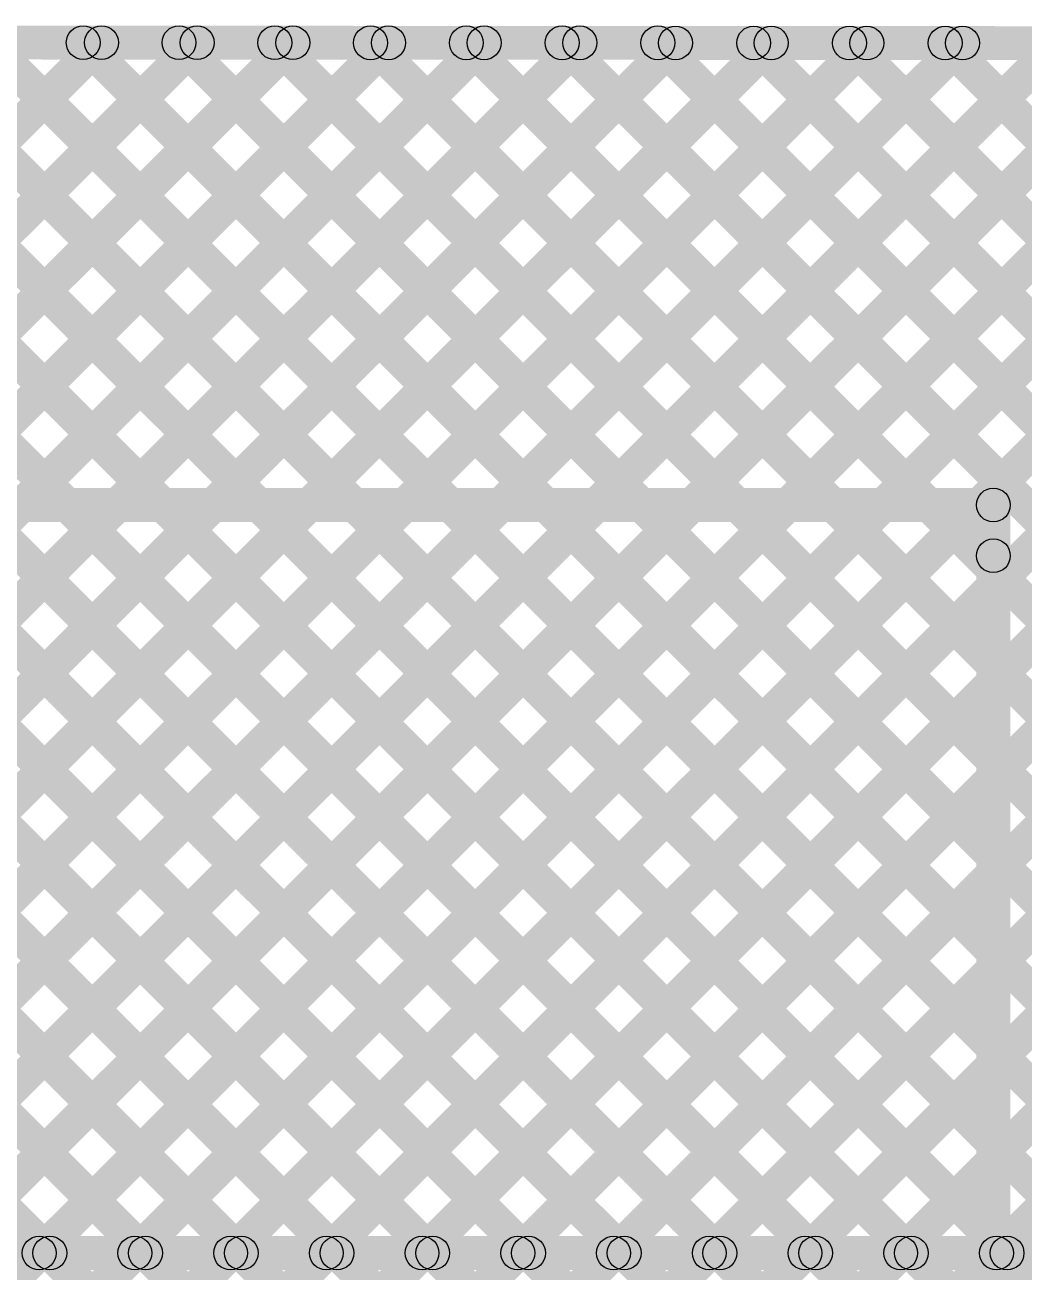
# Model space of a CAD drawing. Header units: millimetres. Extents: x -0.22 to 4.11, y -0.25 to 2.01.
# Drawn here: x 2.8093 to 3.1045, y 1.3806 to 1.7492 of the extents above; entities that cross this region are included whole.
import ezdxf

# ---------------------------------------------------------------- set-up
doc = ezdxf.new("R2010")
doc.units = ezdxf.units.MM
doc.header["$MEASUREMENT"] = 0
for name, color, linetype in [('BottomLayer', 5, 'Continuous'), ('Mechanical1', 6, 'Continuous'), ('TopLayer', 1, 'Continuous')]:
    doc.layers.add(name, color=color, linetype=linetype)

msp = doc.modelspace()

# ---------------------------------------------------------------- hatches: boundary and pattern name
at = {"layer": 'BottomLayer'}
for points in [[(2.28875, 1.19382), (2.28168, 1.2009), (2.82834, 1.74756), (2.83542, 1.74049)], [(2.28875, 1.19382), (2.28168, 1.2009), (2.82834, 1.74756), (2.83542, 1.74049)], [(2.28875, 1.16554), (2.28168, 1.17261), (2.85661, 1.74754), (2.86369, 1.74047)], [(2.28875, 1.16554), (2.28168, 1.17261), (2.85661, 1.74754), (2.86369, 1.74047)], [(2.28875, 1.13726), (2.28168, 1.14433), (2.88488, 1.74753), (2.89195, 1.74046)], [(2.28875, 1.13726), (2.28168, 1.14433), (2.88488, 1.74753), (2.89195, 1.74046)], [(2.28875, 1.10897), (2.28168, 1.11604), (2.91315, 1.74751), (2.92022, 1.74044)], [(2.28875, 1.10897), (2.28168, 1.11604), (2.91315, 1.74751), (2.92022, 1.74044)], [(2.28875, 1.08069), (2.28168, 1.08776), (2.94142, 1.7475), (2.94849, 1.74043)], [(2.28875, 1.08069), (2.28168, 1.08776), (2.94142, 1.7475), (2.94849, 1.74043)], [(2.28875, 1.0524), (2.28168, 1.05947), (2.96969, 1.74748), (2.97676, 1.74041)], [(2.28875, 1.0524), (2.28168, 1.05947), (2.96969, 1.74748), (2.97676, 1.74041)], [(2.28875, 1.02412), (2.28168, 1.03119), (2.99796, 1.74747), (3.00503, 1.7404)], [(2.28875, 1.02412), (2.28168, 1.03119), (2.99796, 1.74747), (3.00503, 1.7404)], [(2.28875, 0.99583), (2.28168, 1.00291), (3.02623, 1.74745), (3.0333, 1.74038)], [(2.28875, 0.99583), (2.28168, 1.00291), (3.02623, 1.74745), (3.0333, 1.74038)], [(2.28875, 0.96755), (2.28168, 0.97462), (3.0545, 1.74744), (3.06157, 1.74037)], [(2.28875, 0.96755), (2.28168, 0.97462), (3.0545, 1.74744), (3.06157, 1.74037)], [(2.28875, 0.93927), (2.28168, 0.94634), (3.08277, 1.74743), (3.08984, 1.74035)], [(2.28875, 0.93927), (2.28168, 0.94634), (3.08277, 1.74743), (3.08984, 1.74035)], [(2.39671, 1.73925), (2.39672, 1.74925), (3.72343, 1.74856), (3.72343, 1.73856)], [(2.39671, 1.73925), (2.39672, 1.74925), (3.72343, 1.74856), (3.72343, 1.73856)], [(2.45507, 1.74068), (2.46214, 1.74775), (3.71515, 0.49475), (3.70808, 0.48768)], [(2.45507, 1.74068), (2.46214, 1.74775), (3.71515, 0.49475), (3.70808, 0.48768)], [(2.48337, 1.74067), (2.49044, 1.74774), (3.74083, 0.49735), (3.73376, 0.49028)], [(2.48337, 1.74067), (2.49044, 1.74774), (3.74083, 0.49735), (3.73376, 0.49028)], [(2.51167, 1.74065), (2.51874, 1.74772), (3.76911, 0.49735), (3.76204, 0.49028)], [(2.51167, 1.74065), (2.51874, 1.74772), (3.76911, 0.49735), (3.76204, 0.49028)], [(2.53997, 1.74064), (2.54704, 1.74771), (3.79717, 0.49758), (3.7901, 0.49051)], [(2.53997, 1.74064), (2.54704, 1.74771), (3.79717, 0.49758), (3.7901, 0.49051)], [(2.56827, 1.74062), (2.57534, 1.74769), (3.79807, 0.52497), (3.791, 0.51789)], [(2.56827, 1.74062), (2.57534, 1.74769), (3.79807, 0.52497), (3.791, 0.51789)], [(2.59657, 1.74061), (2.60364, 1.74768), (3.79807, 0.55325), (3.791, 0.54618)], [(2.59657, 1.74061), (2.60364, 1.74768), (3.79807, 0.55325), (3.791, 0.54618)], [(2.62487, 1.74059), (2.63194, 1.74766), (3.79807, 0.58153), (3.791, 0.57446)], [(2.62487, 1.74059), (2.63194, 1.74766), (3.79807, 0.58153), (3.791, 0.57446)], [(2.65317, 1.74058), (2.66024, 1.74765), (3.79807, 0.60982), (3.791, 0.60275)], [(2.65317, 1.74058), (2.66024, 1.74765), (3.79807, 0.60982), (3.791, 0.60275)], [(2.68147, 1.74056), (2.68854, 1.74763), (3.79807, 0.6381), (3.791, 0.63103)], [(2.68147, 1.74056), (2.68854, 1.74763), (3.79807, 0.6381), (3.791, 0.63103)], [(2.70976, 1.74055), (2.71684, 1.74762), (3.79807, 0.66639), (3.791, 0.65932)], [(2.70976, 1.74055), (2.71684, 1.74762), (3.79807, 0.66639), (3.791, 0.65932)], [(2.73806, 1.74053), (2.74513, 1.7476), (3.79807, 0.69467), (3.791, 0.6876)], [(2.73806, 1.74053), (2.74513, 1.7476), (3.79807, 0.69467), (3.791, 0.6876)], [(2.76636, 1.74052), (2.77343, 1.74759), (3.79807, 0.72296), (3.791, 0.71588)], [(2.76636, 1.74052), (2.77343, 1.74759), (3.79807, 0.72296), (3.791, 0.71588)], [(2.79466, 1.7405), (2.80173, 1.74757), (3.79807, 0.75124), (3.791, 0.74417)], [(2.79466, 1.7405), (2.80173, 1.74757), (3.79807, 0.75124), (3.791, 0.74417)], [(2.82296, 1.74049), (2.83003, 1.74756), (3.79807, 0.77952), (3.791, 0.77245)], [(2.82296, 1.74049), (2.83003, 1.74756), (3.79807, 0.77952), (3.791, 0.77245)], [(2.85126, 1.74047), (2.85833, 1.74755), (3.79807, 0.80781), (3.791, 0.80074)], [(2.85126, 1.74047), (2.85833, 1.74755), (3.79807, 0.80781), (3.791, 0.80074)], [(2.87956, 1.74046), (2.88663, 1.74753), (3.79807, 0.83609), (3.791, 0.82902)], [(2.87956, 1.74046), (2.88663, 1.74753), (3.79807, 0.83609), (3.791, 0.82902)], [(2.90786, 1.74044), (2.91493, 1.74752), (3.79807, 0.86438), (3.791, 0.85731)], [(2.90786, 1.74044), (2.91493, 1.74752), (3.79807, 0.86438), (3.791, 0.85731)], [(2.93616, 1.74043), (2.94323, 1.7475), (3.79807, 0.89266), (3.791, 0.88559)], [(2.93616, 1.74043), (2.94323, 1.7475), (3.79807, 0.89266), (3.791, 0.88559)], [(2.96446, 1.74042), (2.97153, 1.74749), (3.79807, 0.92095), (3.791, 0.91387)], [(2.96446, 1.74042), (2.97153, 1.74749), (3.79807, 0.92095), (3.791, 0.91387)], [(2.99275, 1.7404), (2.99983, 1.74747), (3.79807, 0.94923), (3.791, 0.94216)], [(2.99275, 1.7404), (2.99983, 1.74747), (3.79807, 0.94923), (3.791, 0.94216)], [(3.02105, 1.74039), (3.02812, 1.74746), (3.79807, 0.97751), (3.791, 0.97044)], [(3.02105, 1.74039), (3.02812, 1.74746), (3.79807, 0.97751), (3.791, 0.97044)], [(3.04935, 1.74037), (3.05642, 1.74744), (3.79807, 1.0058), (3.791, 0.99873)], [(3.04935, 1.74037), (3.05642, 1.74744), (3.79807, 1.0058), (3.791, 0.99873)], [(3.07765, 1.74036), (3.08472, 1.74743), (3.79807, 1.03408), (3.791, 1.02701)], [(3.07765, 1.74036), (3.08472, 1.74743), (3.79807, 1.03408), (3.791, 1.02701)], [(1.9237, 0.20652), (1.91663, 0.21359), (3.45028, 1.74723), (3.45735, 1.74016)], [(1.9237, 0.20652), (1.91663, 0.21359), (3.45028, 1.74723), (3.45735, 1.74016)], [(2.22267, 0.8449), (2.2156, 0.85197), (3.11104, 1.74741), (3.11811, 1.74034)], [(2.22267, 0.8449), (2.2156, 0.85197), (3.11104, 1.74741), (3.11811, 1.74034)], [(2.24607, 0.84001), (2.239, 0.84708), (3.13931, 1.7474), (3.14638, 1.74032)], [(2.24607, 0.84001), (2.239, 0.84708), (3.13931, 1.7474), (3.14638, 1.74032)], [(2.24607, 0.81173), (2.239, 0.8188), (3.16758, 1.74738), (3.17465, 1.74031)], [(2.24607, 0.81173), (2.239, 0.8188), (3.16758, 1.74738), (3.17465, 1.74031)], [(2.24607, 0.78344), (2.239, 0.79051), (3.19585, 1.74737), (3.20292, 1.7403)], [(2.24607, 0.78344), (2.239, 0.79051), (3.19585, 1.74737), (3.20292, 1.7403)], [(2.24607, 0.75516), (2.239, 0.76223), (3.22412, 1.74735), (3.23119, 1.74028)], [(2.24607, 0.75516), (2.239, 0.76223), (3.22412, 1.74735), (3.23119, 1.74028)], [(2.24607, 0.72687), (2.239, 0.73395), (3.25239, 1.74734), (3.25946, 1.74027)], [(2.24607, 0.72687), (2.239, 0.73395), (3.25239, 1.74734), (3.25946, 1.74027)], [(2.24607, 0.69859), (2.239, 0.70566), (3.28066, 1.74732), (3.28773, 1.74025)], [(2.24607, 0.69859), (2.239, 0.70566), (3.28066, 1.74732), (3.28773, 1.74025)], [(2.24607, 0.67031), (2.239, 0.67738), (3.30893, 1.74731), (3.316, 1.74024)], [(2.24607, 0.67031), (2.239, 0.67738), (3.30893, 1.74731), (3.316, 1.74024)], [(2.24656, 0.64251), (2.23949, 0.64958), (3.3372, 1.74729), (3.34427, 1.74022)], [(2.24656, 0.64251), (2.23949, 0.64958), (3.3372, 1.74729), (3.34427, 1.74022)], [(2.24656, 0.61423), (2.23949, 0.6213), (3.36547, 1.74728), (3.37254, 1.74021)], [(2.24656, 0.61423), (2.23949, 0.6213), (3.36547, 1.74728), (3.37254, 1.74021)], [(2.24656, 0.58594), (2.23949, 0.59301), (3.39374, 1.74726), (3.40081, 1.74019)], [(2.24656, 0.58594), (2.23949, 0.59301), (3.39374, 1.74726), (3.40081, 1.74019)], [(2.24656, 0.55766), (2.23949, 0.56473), (3.42201, 1.74725), (3.42908, 1.74018)], [(2.24656, 0.55766), (2.23949, 0.56473), (3.42201, 1.74725), (3.42908, 1.74018)]]:
    msp.add_hatch(color=5, dxfattribs=at).paths.add_polyline_path(points)
h = msp.add_hatch(color=5, dxfattribs=at)
edge = h.paths.add_edge_path()
edge.add_arc((2.8265, 1.74402), 0.005, 0, 360)
h = msp.add_hatch(color=5, dxfattribs=at)
edge = h.paths.add_edge_path()
edge.add_arc((2.8265, 1.74402), 0.005, 0, 360)
h = msp.add_hatch(color=5, dxfattribs=at)
edge = h.paths.add_edge_path()
edge.add_arc((2.83188, 1.74402), 0.005, 0, 360)
h = msp.add_hatch(color=5, dxfattribs=at)
edge = h.paths.add_edge_path()
edge.add_arc((2.83188, 1.74402), 0.005, 0, 360)
h = msp.add_hatch(color=5, dxfattribs=at)
edge = h.paths.add_edge_path()
edge.add_arc((2.8548, 1.74401), 0.005, 0, 360)
h = msp.add_hatch(color=5, dxfattribs=at)
edge = h.paths.add_edge_path()
edge.add_arc((2.8548, 1.74401), 0.005, 0, 360)
h = msp.add_hatch(color=5, dxfattribs=at)
edge = h.paths.add_edge_path()
edge.add_arc((2.86015, 1.74401), 0.005, 0, 360)
h = msp.add_hatch(color=5, dxfattribs=at)
edge = h.paths.add_edge_path()
edge.add_arc((2.86015, 1.74401), 0.005, 0, 360)
h = msp.add_hatch(color=5, dxfattribs=at)
edge = h.paths.add_edge_path()
edge.add_arc((2.88309, 1.744), 0.005, 0, 360)
h = msp.add_hatch(color=5, dxfattribs=at)
edge = h.paths.add_edge_path()
edge.add_arc((2.88309, 1.744), 0.005, 0, 360)
h = msp.add_hatch(color=5, dxfattribs=at)
edge = h.paths.add_edge_path()
edge.add_arc((2.88842, 1.74399), 0.005, 0, 360)
h = msp.add_hatch(color=5, dxfattribs=at)
edge = h.paths.add_edge_path()
edge.add_arc((2.88842, 1.74399), 0.005, 0, 360)
h = msp.add_hatch(color=5, dxfattribs=at)
edge = h.paths.add_edge_path()
edge.add_arc((2.91139, 1.74398), 0.005, 0, 360)
h = msp.add_hatch(color=5, dxfattribs=at)
edge = h.paths.add_edge_path()
edge.add_arc((2.91139, 1.74398), 0.005, 0, 360)
h = msp.add_hatch(color=5, dxfattribs=at)
edge = h.paths.add_edge_path()
edge.add_arc((2.91669, 1.74398), 0.005, 0, 360)
h = msp.add_hatch(color=5, dxfattribs=at)
edge = h.paths.add_edge_path()
edge.add_arc((2.91669, 1.74398), 0.005, 0, 360)
h = msp.add_hatch(color=5, dxfattribs=at)
edge = h.paths.add_edge_path()
edge.add_arc((2.93969, 1.74397), 0.005, 0, 360)
h = msp.add_hatch(color=5, dxfattribs=at)
edge = h.paths.add_edge_path()
edge.add_arc((2.93969, 1.74397), 0.005, 0, 360)
h = msp.add_hatch(color=5, dxfattribs=at)
edge = h.paths.add_edge_path()
edge.add_arc((2.94496, 1.74396), 0.005, 0, 360)
h = msp.add_hatch(color=5, dxfattribs=at)
edge = h.paths.add_edge_path()
edge.add_arc((2.94496, 1.74396), 0.005, 0, 360)
h = msp.add_hatch(color=5, dxfattribs=at)
edge = h.paths.add_edge_path()
edge.add_arc((2.96799, 1.74395), 0.005, 0, 360)
h = msp.add_hatch(color=5, dxfattribs=at)
edge = h.paths.add_edge_path()
edge.add_arc((2.96799, 1.74395), 0.005, 0, 360)
h = msp.add_hatch(color=5, dxfattribs=at)
edge = h.paths.add_edge_path()
edge.add_arc((2.97323, 1.74395), 0.005, 0, 360)
h = msp.add_hatch(color=5, dxfattribs=at)
edge = h.paths.add_edge_path()
edge.add_arc((2.97323, 1.74395), 0.005, 0, 360)
h = msp.add_hatch(color=5, dxfattribs=at)
edge = h.paths.add_edge_path()
edge.add_arc((2.99629, 1.74394), 0.005, 0, 360)
h = msp.add_hatch(color=5, dxfattribs=at)
edge = h.paths.add_edge_path()
edge.add_arc((2.99629, 1.74394), 0.005, 0, 360)
h = msp.add_hatch(color=5, dxfattribs=at)
edge = h.paths.add_edge_path()
edge.add_arc((3.0015, 1.74393), 0.005, 0, 360)
h = msp.add_hatch(color=5, dxfattribs=at)
edge = h.paths.add_edge_path()
edge.add_arc((3.0015, 1.74393), 0.005, 0, 360)
h = msp.add_hatch(color=5, dxfattribs=at)
edge = h.paths.add_edge_path()
edge.add_arc((3.02459, 1.74392), 0.005, 0, 360)
h = msp.add_hatch(color=5, dxfattribs=at)
edge = h.paths.add_edge_path()
edge.add_arc((3.02459, 1.74392), 0.005, 0, 360)
h = msp.add_hatch(color=5, dxfattribs=at)
edge = h.paths.add_edge_path()
edge.add_arc((3.02977, 1.74392), 0.005, 0, 360)
h = msp.add_hatch(color=5, dxfattribs=at)
edge = h.paths.add_edge_path()
edge.add_arc((3.02977, 1.74392), 0.005, 0, 360)
h = msp.add_hatch(color=5, dxfattribs=at)
edge = h.paths.add_edge_path()
edge.add_arc((3.05289, 1.74391), 0.005, 0, 360)
h = msp.add_hatch(color=5, dxfattribs=at)
edge = h.paths.add_edge_path()
edge.add_arc((3.05289, 1.74391), 0.005, 0, 360)
h = msp.add_hatch(color=5, dxfattribs=at)
edge = h.paths.add_edge_path()
edge.add_arc((3.05804, 1.7439), 0.005, 0, 360)
h = msp.add_hatch(color=5, dxfattribs=at)
edge = h.paths.add_edge_path()
edge.add_arc((3.05804, 1.7439), 0.005, 0, 360)
h = msp.add_hatch(color=5, dxfattribs=at)
edge = h.paths.add_edge_path()
edge.add_arc((3.08119, 1.74389), 0.005, 0, 360)
h = msp.add_hatch(color=5, dxfattribs=at)
edge = h.paths.add_edge_path()
edge.add_arc((3.08119, 1.74389), 0.005, 0, 360)
h = msp.add_hatch(color=5, dxfattribs=at)
edge = h.paths.add_edge_path()
edge.add_arc((3.08631, 1.74389), 0.005, 0, 360)
h = msp.add_hatch(color=5, dxfattribs=at)
edge = h.paths.add_edge_path()
edge.add_arc((3.08631, 1.74389), 0.005, 0, 360)
at = {"layer": 'Mechanical1'}
for points in [[(0.71353, 1.60234), (0.71353, 1.61234), (3.09542, 1.61234), (3.09542, 1.60234)], [(3.10042, 0.11143), (3.09042, 0.11143), (3.09042, 1.60734), (3.10042, 1.60734)], [(3.10042, 1.24513), (3.09042, 1.24513), (3.09042, 1.59234), (3.10042, 1.59234)]]:
    msp.add_hatch(color=6, dxfattribs=at).paths.add_polyline_path(points)
h = msp.add_hatch(color=6, dxfattribs=at)
edge = h.paths.add_edge_path()
edge.add_arc((3.09542, 1.60734), 0.005, 0, 360)
h = msp.add_hatch(color=6, dxfattribs=at)
edge = h.paths.add_edge_path()
edge.add_arc((3.09542, 1.60734), 0.005, 0, 360)
h = msp.add_hatch(color=6, dxfattribs=at)
edge = h.paths.add_edge_path()
edge.add_arc((3.09542, 1.59234), 0.005, 0, 360)
at = {"layer": 'TopLayer'}
for points in [[(2.39671, 1.73925), (2.39672, 1.74925), (3.72343, 1.74856), (3.72343, 1.73856)], [(2.39671, 1.73925), (2.39672, 1.74925), (3.72343, 1.74856), (3.72343, 1.73856)], [(2.45507, 1.74068), (2.46214, 1.74775), (2.82015, 1.38974), (2.81308, 1.38267)], [(2.45507, 1.74068), (2.46214, 1.74775), (2.82015, 1.38974), (2.81308, 1.38267)], [(2.4776, 1.38267), (2.47053, 1.38974), (2.82834, 1.74756), (2.83542, 1.74049)], [(2.4776, 1.38267), (2.47053, 1.38974), (2.82834, 1.74756), (2.83542, 1.74049)], [(2.48337, 1.74067), (2.49044, 1.74774), (2.84844, 1.38974), (2.84137, 1.38267)], [(2.48337, 1.74067), (2.49044, 1.74774), (2.84844, 1.38974), (2.84137, 1.38267)], [(2.50588, 1.38267), (2.49881, 1.38974), (2.85661, 1.74754), (2.86369, 1.74047)], [(2.50588, 1.38267), (2.49881, 1.38974), (2.85661, 1.74754), (2.86369, 1.74047)], [(2.51167, 1.74065), (2.51874, 1.74772), (2.87672, 1.38974), (2.86965, 1.38267)], [(2.51167, 1.74065), (2.51874, 1.74772), (2.87672, 1.38974), (2.86965, 1.38267)], [(2.53417, 1.38267), (2.5271, 1.38974), (2.88488, 1.74753), (2.89195, 1.74046)], [(2.53417, 1.38267), (2.5271, 1.38974), (2.88488, 1.74753), (2.89195, 1.74046)], [(2.53997, 1.74064), (2.54704, 1.74771), (2.90501, 1.38974), (2.89794, 1.38267)], [(2.53997, 1.74064), (2.54704, 1.74771), (2.90501, 1.38974), (2.89794, 1.38267)], [(2.56245, 1.38267), (2.55538, 1.38974), (2.91315, 1.74751), (2.92022, 1.74044)], [(2.56245, 1.38267), (2.55538, 1.38974), (2.91315, 1.74751), (2.92022, 1.74044)], [(2.56827, 1.74062), (2.57534, 1.74769), (2.93329, 1.38974), (2.92622, 1.38267)], [(2.56827, 1.74062), (2.57534, 1.74769), (2.93329, 1.38974), (2.92622, 1.38267)], [(2.59074, 1.38267), (2.58367, 1.38974), (2.94142, 1.7475), (2.94849, 1.74043)], [(2.59074, 1.38267), (2.58367, 1.38974), (2.94142, 1.7475), (2.94849, 1.74043)], [(2.59657, 1.74061), (2.60364, 1.74768), (2.96158, 1.38974), (2.9545, 1.38267)], [(2.59657, 1.74061), (2.60364, 1.74768), (2.96158, 1.38974), (2.9545, 1.38267)], [(2.61902, 1.38267), (2.61195, 1.38974), (2.96969, 1.74748), (2.97676, 1.74041)], [(2.61902, 1.38267), (2.61195, 1.38974), (2.96969, 1.74748), (2.97676, 1.74041)], [(2.62487, 1.74059), (2.63194, 1.74766), (2.98986, 1.38974), (2.98279, 1.38267)], [(2.62487, 1.74059), (2.63194, 1.74766), (2.98986, 1.38974), (2.98279, 1.38267)], [(2.64731, 1.38267), (2.64023, 1.38974), (2.99796, 1.74747), (3.00503, 1.7404)], [(2.64731, 1.38267), (2.64023, 1.38974), (2.99796, 1.74747), (3.00503, 1.7404)], [(2.65317, 1.74058), (2.66024, 1.74765), (3.01814, 1.38974), (3.01107, 1.38267)], [(2.65317, 1.74058), (2.66024, 1.74765), (3.01814, 1.38974), (3.01107, 1.38267)], [(2.67559, 1.38267), (2.66852, 1.38974), (3.02623, 1.74745), (3.0333, 1.74038)], [(2.67559, 1.38267), (2.66852, 1.38974), (3.02623, 1.74745), (3.0333, 1.74038)], [(2.68147, 1.74056), (2.68854, 1.74763), (3.04643, 1.38974), (3.03936, 1.38267)], [(2.68147, 1.74056), (2.68854, 1.74763), (3.04643, 1.38974), (3.03936, 1.38267)], [(2.70387, 1.38267), (2.6968, 1.38974), (3.0545, 1.74744), (3.06157, 1.74037)], [(2.70387, 1.38267), (2.6968, 1.38974), (3.0545, 1.74744), (3.06157, 1.74037)], [(2.70976, 1.74055), (2.71684, 1.74762), (3.07471, 1.38974), (3.06764, 1.38267)], [(2.70976, 1.74055), (2.71684, 1.74762), (3.07471, 1.38974), (3.06764, 1.38267)], [(2.73216, 1.38267), (2.72509, 1.38974), (3.08277, 1.74743), (3.08984, 1.74035)], [(2.73216, 1.38267), (2.72509, 1.38974), (3.08277, 1.74743), (3.08984, 1.74035)], [(2.73806, 1.74053), (2.74513, 1.7476), (3.103, 1.38974), (3.09593, 1.38267)], [(2.73806, 1.74053), (2.74513, 1.7476), (3.103, 1.38974), (3.09593, 1.38267)], [(2.76636, 1.74052), (2.77343, 1.74759), (3.13128, 1.38974), (3.12421, 1.38267)], [(2.76636, 1.74052), (2.77343, 1.74759), (3.13128, 1.38974), (3.12421, 1.38267)], [(2.79466, 1.7405), (2.80173, 1.74757), (3.15957, 1.38974), (3.15249, 1.38267)], [(2.79466, 1.7405), (2.80173, 1.74757), (3.15957, 1.38974), (3.15249, 1.38267)], [(2.82296, 1.74049), (2.83003, 1.74756), (3.18785, 1.38974), (3.18078, 1.38267)], [(2.82296, 1.74049), (2.83003, 1.74756), (3.18785, 1.38974), (3.18078, 1.38267)], [(2.85126, 1.74047), (2.85833, 1.74755), (3.15274, 1.45314), (3.14567, 1.44607)], [(2.85126, 1.74047), (2.85833, 1.74755), (3.15274, 1.45314), (3.14567, 1.44607)], [(2.87956, 1.74046), (2.88663, 1.74753), (3.15274, 1.48142), (3.14567, 1.47435)], [(2.87956, 1.74046), (2.88663, 1.74753), (3.15274, 1.48142), (3.14567, 1.47435)], [(2.90786, 1.74044), (2.91493, 1.74752), (3.15274, 1.50971), (3.14567, 1.50264)], [(2.90786, 1.74044), (2.91493, 1.74752), (3.15274, 1.50971), (3.14567, 1.50264)], [(2.93616, 1.74043), (2.94323, 1.7475), (3.17254, 1.51819), (3.16547, 1.51112)], [(2.93616, 1.74043), (2.94323, 1.7475), (3.17254, 1.51819), (3.16547, 1.51112)], [(2.96446, 1.74042), (2.97153, 1.74749), (3.20082, 1.51819), (3.19375, 1.51112)], [(2.96446, 1.74042), (2.97153, 1.74749), (3.20082, 1.51819), (3.19375, 1.51112)], [(2.99275, 1.7404), (2.99983, 1.74747), (3.22911, 1.51819), (3.22204, 1.51112)], [(2.99275, 1.7404), (2.99983, 1.74747), (3.22911, 1.51819), (3.22204, 1.51112)], [(3.02105, 1.74039), (3.02812, 1.74746), (3.25739, 1.51819), (3.25032, 1.51112)], [(3.02105, 1.74039), (3.02812, 1.74746), (3.25739, 1.51819), (3.25032, 1.51112)], [(3.04935, 1.74037), (3.05642, 1.74744), (3.28568, 1.51819), (3.2786, 1.51112)], [(3.04935, 1.74037), (3.05642, 1.74744), (3.28568, 1.51819), (3.2786, 1.51112)], [(3.07765, 1.74036), (3.08472, 1.74743), (3.44241, 1.38974), (3.43534, 1.38267)], [(3.07765, 1.74036), (3.08472, 1.74743), (3.44241, 1.38974), (3.43534, 1.38267)], [(2.76044, 1.38267), (2.75337, 1.38974), (3.11104, 1.74741), (3.11811, 1.74034)], [(2.76044, 1.38267), (2.75337, 1.38974), (3.11104, 1.74741), (3.11811, 1.74034)], [(2.78873, 1.38267), (2.78166, 1.38974), (3.13931, 1.7474), (3.14638, 1.74032)], [(2.78873, 1.38267), (2.78166, 1.38974), (3.13931, 1.7474), (3.14638, 1.74032)], [(2.81701, 1.38267), (2.80994, 1.38974), (3.16758, 1.74738), (3.17465, 1.74031)], [(2.81701, 1.38267), (2.80994, 1.38974), (3.16758, 1.74738), (3.17465, 1.74031)], [(2.8453, 1.38267), (2.83822, 1.38974), (3.19585, 1.74737), (3.20292, 1.7403)], [(2.8453, 1.38267), (2.83822, 1.38974), (3.19585, 1.74737), (3.20292, 1.7403)], [(2.87358, 1.38267), (2.86651, 1.38974), (3.22412, 1.74735), (3.23119, 1.74028)], [(2.87358, 1.38267), (2.86651, 1.38974), (3.22412, 1.74735), (3.23119, 1.74028)], [(2.90186, 1.38267), (2.89479, 1.38974), (3.25239, 1.74734), (3.25946, 1.74027)], [(2.90186, 1.38267), (2.89479, 1.38974), (3.25239, 1.74734), (3.25946, 1.74027)], [(2.93015, 1.38267), (2.92308, 1.38974), (3.28066, 1.74732), (3.28773, 1.74025)], [(2.93015, 1.38267), (2.92308, 1.38974), (3.28066, 1.74732), (3.28773, 1.74025)], [(2.95843, 1.38267), (2.95136, 1.38974), (3.30893, 1.74731), (3.316, 1.74024)], [(2.95843, 1.38267), (2.95136, 1.38974), (3.30893, 1.74731), (3.316, 1.74024)], [(2.98672, 1.38267), (2.97965, 1.38974), (3.3372, 1.74729), (3.34427, 1.74022)], [(2.98672, 1.38267), (2.97965, 1.38974), (3.3372, 1.74729), (3.34427, 1.74022)], [(3.015, 1.38267), (3.00793, 1.38974), (3.36547, 1.74728), (3.37254, 1.74021)], [(3.015, 1.38267), (3.00793, 1.38974), (3.36547, 1.74728), (3.37254, 1.74021)], [(3.04329, 1.38267), (3.03621, 1.38974), (3.14567, 1.49919), (3.15274, 1.49212)], [(3.04329, 1.38267), (3.03621, 1.38974), (3.14567, 1.49919), (3.15274, 1.49212)], [(3.07157, 1.38267), (3.0645, 1.38974), (3.14567, 1.47091), (3.15274, 1.46384)], [(3.07157, 1.38267), (3.0645, 1.38974), (3.14567, 1.47091), (3.15274, 1.46384)], [(3.09985, 1.38267), (3.09278, 1.38974), (3.14567, 1.44262), (3.15274, 1.43555)], [(3.09985, 1.38267), (3.09278, 1.38974), (3.14567, 1.44262), (3.15274, 1.43555)], [(1.9258, 1.38121), (1.9258, 1.39121), (3.53364, 1.39121), (3.53364, 1.38121)], [(1.9258, 1.38121), (1.9258, 1.39121), (3.53364, 1.39121), (3.53364, 1.38121)]]:
    msp.add_hatch(color=1, dxfattribs=at).paths.add_polyline_path(points)
h = msp.add_hatch(color=1, dxfattribs=at)
edge = h.paths.add_edge_path()
edge.add_arc((2.8265, 1.74402), 0.005, 0, 360)
h = msp.add_hatch(color=1, dxfattribs=at)
edge = h.paths.add_edge_path()
edge.add_arc((2.8265, 1.74402), 0.005, 0, 360)
h = msp.add_hatch(color=1, dxfattribs=at)
edge = h.paths.add_edge_path()
edge.add_arc((2.83188, 1.74402), 0.005, 0, 360)
h = msp.add_hatch(color=1, dxfattribs=at)
edge = h.paths.add_edge_path()
edge.add_arc((2.83188, 1.74402), 0.005, 0, 360)
h = msp.add_hatch(color=1, dxfattribs=at)
edge = h.paths.add_edge_path()
edge.add_arc((2.8548, 1.74401), 0.005, 0, 360)
h = msp.add_hatch(color=1, dxfattribs=at)
edge = h.paths.add_edge_path()
edge.add_arc((2.8548, 1.74401), 0.005, 0, 360)
h = msp.add_hatch(color=1, dxfattribs=at)
edge = h.paths.add_edge_path()
edge.add_arc((2.86015, 1.74401), 0.005, 0, 360)
h = msp.add_hatch(color=1, dxfattribs=at)
edge = h.paths.add_edge_path()
edge.add_arc((2.86015, 1.74401), 0.005, 0, 360)
h = msp.add_hatch(color=1, dxfattribs=at)
edge = h.paths.add_edge_path()
edge.add_arc((2.88309, 1.744), 0.005, 0, 360)
h = msp.add_hatch(color=1, dxfattribs=at)
edge = h.paths.add_edge_path()
edge.add_arc((2.88309, 1.744), 0.005, 0, 360)
h = msp.add_hatch(color=1, dxfattribs=at)
edge = h.paths.add_edge_path()
edge.add_arc((2.88842, 1.74399), 0.005, 0, 360)
h = msp.add_hatch(color=1, dxfattribs=at)
edge = h.paths.add_edge_path()
edge.add_arc((2.88842, 1.74399), 0.005, 0, 360)
h = msp.add_hatch(color=1, dxfattribs=at)
edge = h.paths.add_edge_path()
edge.add_arc((2.91139, 1.74398), 0.005, 0, 360)
h = msp.add_hatch(color=1, dxfattribs=at)
edge = h.paths.add_edge_path()
edge.add_arc((2.91139, 1.74398), 0.005, 0, 360)
h = msp.add_hatch(color=1, dxfattribs=at)
edge = h.paths.add_edge_path()
edge.add_arc((2.91669, 1.74398), 0.005, 0, 360)
h = msp.add_hatch(color=1, dxfattribs=at)
edge = h.paths.add_edge_path()
edge.add_arc((2.91669, 1.74398), 0.005, 0, 360)
h = msp.add_hatch(color=1, dxfattribs=at)
edge = h.paths.add_edge_path()
edge.add_arc((2.93969, 1.74397), 0.005, 0, 360)
h = msp.add_hatch(color=1, dxfattribs=at)
edge = h.paths.add_edge_path()
edge.add_arc((2.93969, 1.74397), 0.005, 0, 360)
h = msp.add_hatch(color=1, dxfattribs=at)
edge = h.paths.add_edge_path()
edge.add_arc((2.94496, 1.74396), 0.005, 0, 360)
h = msp.add_hatch(color=1, dxfattribs=at)
edge = h.paths.add_edge_path()
edge.add_arc((2.94496, 1.74396), 0.005, 0, 360)
h = msp.add_hatch(color=1, dxfattribs=at)
edge = h.paths.add_edge_path()
edge.add_arc((2.96799, 1.74395), 0.005, 0, 360)
h = msp.add_hatch(color=1, dxfattribs=at)
edge = h.paths.add_edge_path()
edge.add_arc((2.96799, 1.74395), 0.005, 0, 360)
h = msp.add_hatch(color=1, dxfattribs=at)
edge = h.paths.add_edge_path()
edge.add_arc((2.97323, 1.74395), 0.005, 0, 360)
h = msp.add_hatch(color=1, dxfattribs=at)
edge = h.paths.add_edge_path()
edge.add_arc((2.97323, 1.74395), 0.005, 0, 360)
h = msp.add_hatch(color=1, dxfattribs=at)
edge = h.paths.add_edge_path()
edge.add_arc((2.99629, 1.74394), 0.005, 0, 360)
h = msp.add_hatch(color=1, dxfattribs=at)
edge = h.paths.add_edge_path()
edge.add_arc((2.99629, 1.74394), 0.005, 0, 360)
h = msp.add_hatch(color=1, dxfattribs=at)
edge = h.paths.add_edge_path()
edge.add_arc((3.0015, 1.74393), 0.005, 0, 360)
h = msp.add_hatch(color=1, dxfattribs=at)
edge = h.paths.add_edge_path()
edge.add_arc((3.0015, 1.74393), 0.005, 0, 360)
h = msp.add_hatch(color=1, dxfattribs=at)
edge = h.paths.add_edge_path()
edge.add_arc((3.02459, 1.74392), 0.005, 0, 360)
h = msp.add_hatch(color=1, dxfattribs=at)
edge = h.paths.add_edge_path()
edge.add_arc((3.02459, 1.74392), 0.005, 0, 360)
h = msp.add_hatch(color=1, dxfattribs=at)
edge = h.paths.add_edge_path()
edge.add_arc((3.02977, 1.74392), 0.005, 0, 360)
h = msp.add_hatch(color=1, dxfattribs=at)
edge = h.paths.add_edge_path()
edge.add_arc((3.02977, 1.74392), 0.005, 0, 360)
h = msp.add_hatch(color=1, dxfattribs=at)
edge = h.paths.add_edge_path()
edge.add_arc((3.05289, 1.74391), 0.005, 0, 360)
h = msp.add_hatch(color=1, dxfattribs=at)
edge = h.paths.add_edge_path()
edge.add_arc((3.05289, 1.74391), 0.005, 0, 360)
h = msp.add_hatch(color=1, dxfattribs=at)
edge = h.paths.add_edge_path()
edge.add_arc((3.05804, 1.7439), 0.005, 0, 360)
h = msp.add_hatch(color=1, dxfattribs=at)
edge = h.paths.add_edge_path()
edge.add_arc((3.05804, 1.7439), 0.005, 0, 360)
h = msp.add_hatch(color=1, dxfattribs=at)
edge = h.paths.add_edge_path()
edge.add_arc((3.08119, 1.74389), 0.005, 0, 360)
h = msp.add_hatch(color=1, dxfattribs=at)
edge = h.paths.add_edge_path()
edge.add_arc((3.08119, 1.74389), 0.005, 0, 360)
h = msp.add_hatch(color=1, dxfattribs=at)
edge = h.paths.add_edge_path()
edge.add_arc((3.08631, 1.74389), 0.005, 0, 360)
h = msp.add_hatch(color=1, dxfattribs=at)
edge = h.paths.add_edge_path()
edge.add_arc((3.08631, 1.74389), 0.005, 0, 360)
h = msp.add_hatch(color=1, dxfattribs=at)
edge = h.paths.add_edge_path()
edge.add_arc((2.81348, 1.38621), 0.005, 0, 360)
h = msp.add_hatch(color=1, dxfattribs=at)
edge = h.paths.add_edge_path()
edge.add_arc((2.81348, 1.38621), 0.005, 0, 360)
h = msp.add_hatch(color=1, dxfattribs=at)
edge = h.paths.add_edge_path()
edge.add_arc((2.81662, 1.38621), 0.005, 0, 360)
h = msp.add_hatch(color=1, dxfattribs=at)
edge = h.paths.add_edge_path()
edge.add_arc((2.81662, 1.38621), 0.005, 0, 360)
h = msp.add_hatch(color=1, dxfattribs=at)
edge = h.paths.add_edge_path()
edge.add_arc((2.84176, 1.38621), 0.005, 0, 360)
h = msp.add_hatch(color=1, dxfattribs=at)
edge = h.paths.add_edge_path()
edge.add_arc((2.84176, 1.38621), 0.005, 0, 360)
h = msp.add_hatch(color=1, dxfattribs=at)
edge = h.paths.add_edge_path()
edge.add_arc((2.8449, 1.38621), 0.005, 0, 360)
h = msp.add_hatch(color=1, dxfattribs=at)
edge = h.paths.add_edge_path()
edge.add_arc((2.8449, 1.38621), 0.005, 0, 360)
h = msp.add_hatch(color=1, dxfattribs=at)
edge = h.paths.add_edge_path()
edge.add_arc((2.87004, 1.38621), 0.005, 0, 360)
h = msp.add_hatch(color=1, dxfattribs=at)
edge = h.paths.add_edge_path()
edge.add_arc((2.87004, 1.38621), 0.005, 0, 360)
h = msp.add_hatch(color=1, dxfattribs=at)
edge = h.paths.add_edge_path()
edge.add_arc((2.87319, 1.38621), 0.005, 0, 360)
h = msp.add_hatch(color=1, dxfattribs=at)
edge = h.paths.add_edge_path()
edge.add_arc((2.87319, 1.38621), 0.005, 0, 360)
h = msp.add_hatch(color=1, dxfattribs=at)
edge = h.paths.add_edge_path()
edge.add_arc((2.89833, 1.38621), 0.005, 0, 360)
h = msp.add_hatch(color=1, dxfattribs=at)
edge = h.paths.add_edge_path()
edge.add_arc((2.89833, 1.38621), 0.005, 0, 360)
h = msp.add_hatch(color=1, dxfattribs=at)
edge = h.paths.add_edge_path()
edge.add_arc((2.90147, 1.38621), 0.005, 0, 360)
h = msp.add_hatch(color=1, dxfattribs=at)
edge = h.paths.add_edge_path()
edge.add_arc((2.90147, 1.38621), 0.005, 0, 360)
h = msp.add_hatch(color=1, dxfattribs=at)
edge = h.paths.add_edge_path()
edge.add_arc((2.92661, 1.38621), 0.005, 0, 360)
h = msp.add_hatch(color=1, dxfattribs=at)
edge = h.paths.add_edge_path()
edge.add_arc((2.92661, 1.38621), 0.005, 0, 360)
h = msp.add_hatch(color=1, dxfattribs=at)
edge = h.paths.add_edge_path()
edge.add_arc((2.92976, 1.38621), 0.005, 0, 360)
h = msp.add_hatch(color=1, dxfattribs=at)
edge = h.paths.add_edge_path()
edge.add_arc((2.92976, 1.38621), 0.005, 0, 360)
h = msp.add_hatch(color=1, dxfattribs=at)
edge = h.paths.add_edge_path()
edge.add_arc((2.9549, 1.38621), 0.005, 0, 360)
h = msp.add_hatch(color=1, dxfattribs=at)
edge = h.paths.add_edge_path()
edge.add_arc((2.9549, 1.38621), 0.005, 0, 360)
h = msp.add_hatch(color=1, dxfattribs=at)
edge = h.paths.add_edge_path()
edge.add_arc((2.95804, 1.38621), 0.005, 0, 360)
h = msp.add_hatch(color=1, dxfattribs=at)
edge = h.paths.add_edge_path()
edge.add_arc((2.95804, 1.38621), 0.005, 0, 360)
h = msp.add_hatch(color=1, dxfattribs=at)
edge = h.paths.add_edge_path()
edge.add_arc((2.98318, 1.38621), 0.005, 0, 360)
h = msp.add_hatch(color=1, dxfattribs=at)
edge = h.paths.add_edge_path()
edge.add_arc((2.98318, 1.38621), 0.005, 0, 360)
h = msp.add_hatch(color=1, dxfattribs=at)
edge = h.paths.add_edge_path()
edge.add_arc((2.98632, 1.38621), 0.005, 0, 360)
h = msp.add_hatch(color=1, dxfattribs=at)
edge = h.paths.add_edge_path()
edge.add_arc((2.98632, 1.38621), 0.005, 0, 360)
h = msp.add_hatch(color=1, dxfattribs=at)
edge = h.paths.add_edge_path()
edge.add_arc((3.01147, 1.38621), 0.005, 0, 360)
h = msp.add_hatch(color=1, dxfattribs=at)
edge = h.paths.add_edge_path()
edge.add_arc((3.01147, 1.38621), 0.005, 0, 360)
h = msp.add_hatch(color=1, dxfattribs=at)
edge = h.paths.add_edge_path()
edge.add_arc((3.01461, 1.38621), 0.005, 0, 360)
h = msp.add_hatch(color=1, dxfattribs=at)
edge = h.paths.add_edge_path()
edge.add_arc((3.01461, 1.38621), 0.005, 0, 360)
h = msp.add_hatch(color=1, dxfattribs=at)
edge = h.paths.add_edge_path()
edge.add_arc((3.03975, 1.38621), 0.005, 0, 360)
h = msp.add_hatch(color=1, dxfattribs=at)
edge = h.paths.add_edge_path()
edge.add_arc((3.03975, 1.38621), 0.005, 0, 360)
h = msp.add_hatch(color=1, dxfattribs=at)
edge = h.paths.add_edge_path()
edge.add_arc((3.04289, 1.38621), 0.005, 0, 360)
h = msp.add_hatch(color=1, dxfattribs=at)
edge = h.paths.add_edge_path()
edge.add_arc((3.04289, 1.38621), 0.005, 0, 360)
h = msp.add_hatch(color=1, dxfattribs=at)
edge = h.paths.add_edge_path()
edge.add_arc((3.06803, 1.38621), 0.005, 0, 360)
h = msp.add_hatch(color=1, dxfattribs=at)
edge = h.paths.add_edge_path()
edge.add_arc((3.06803, 1.38621), 0.005, 0, 360)
h = msp.add_hatch(color=1, dxfattribs=at)
edge = h.paths.add_edge_path()
edge.add_arc((3.07118, 1.38621), 0.005, 0, 360)
h = msp.add_hatch(color=1, dxfattribs=at)
edge = h.paths.add_edge_path()
edge.add_arc((3.07118, 1.38621), 0.005, 0, 360)
h = msp.add_hatch(color=1, dxfattribs=at)
edge = h.paths.add_edge_path()
edge.add_arc((3.09632, 1.38621), 0.005, 0, 360)
h = msp.add_hatch(color=1, dxfattribs=at)
edge = h.paths.add_edge_path()
edge.add_arc((3.09632, 1.38621), 0.005, 0, 360)
h = msp.add_hatch(color=1, dxfattribs=at)
edge = h.paths.add_edge_path()
edge.add_arc((3.09946, 1.38621), 0.005, 0, 360)
h = msp.add_hatch(color=1, dxfattribs=at)
edge = h.paths.add_edge_path()
edge.add_arc((3.09946, 1.38621), 0.005, 0, 360)

# ---------------------------------------------------------------- linework, layer by layer
at = {"layer": 'BottomLayer'}
for centre in [(2.8265, 1.74402), (2.8265, 1.74402), (2.83188, 1.74402), (2.83188, 1.74402), (2.8548, 1.74401), (2.8548, 1.74401), (2.86015, 1.74401), (2.86015, 1.74401), (2.88309, 1.744), (2.88309, 1.744), (2.88842, 1.74399), (2.88842, 1.74399), (2.91139, 1.74398), (2.91139, 1.74398), (2.91669, 1.74398), (2.91669, 1.74398), (2.93969, 1.74397), (2.93969, 1.74397), (2.94496, 1.74396), (2.94496, 1.74396), (2.96799, 1.74395), (2.96799, 1.74395), (2.97323, 1.74395), (2.97323, 1.74395), (2.99629, 1.74394), (2.99629, 1.74394), (3.0015, 1.74393), (3.0015, 1.74393), (3.02459, 1.74392), (3.02459, 1.74392), (3.02977, 1.74392), (3.02977, 1.74392), (3.05289, 1.74391), (3.05289, 1.74391), (3.05804, 1.7439), (3.05804, 1.7439), (3.08119, 1.74389), (3.08119, 1.74389), (3.08631, 1.74389), (3.08631, 1.74389)]:
    msp.add_circle(centre, 0.005, dxfattribs=at)
at = {"layer": 'Mechanical1'}
for centre in [(3.09542, 1.60734), (3.09542, 1.60734), (3.09542, 1.59234)]:
    msp.add_circle(centre, 0.005, dxfattribs=at)
at = {"layer": 'TopLayer'}
for centre in [(2.8265, 1.74402), (2.8265, 1.74402), (2.83188, 1.74402), (2.83188, 1.74402), (2.8548, 1.74401), (2.8548, 1.74401), (2.86015, 1.74401), (2.86015, 1.74401), (2.88309, 1.744), (2.88309, 1.744), (2.88842, 1.74399), (2.88842, 1.74399), (2.91139, 1.74398), (2.91139, 1.74398), (2.91669, 1.74398), (2.91669, 1.74398), (2.93969, 1.74397), (2.93969, 1.74397), (2.94496, 1.74396), (2.94496, 1.74396), (2.96799, 1.74395), (2.96799, 1.74395), (2.97323, 1.74395), (2.97323, 1.74395), (2.99629, 1.74394), (2.99629, 1.74394), (3.0015, 1.74393), (3.0015, 1.74393), (3.02459, 1.74392), (3.02459, 1.74392), (3.02977, 1.74392), (3.02977, 1.74392), (3.05289, 1.74391), (3.05289, 1.74391), (3.05804, 1.7439), (3.05804, 1.7439), (3.08119, 1.74389), (3.08119, 1.74389), (3.08631, 1.74389), (3.08631, 1.74389), (2.81348, 1.38621), (2.81348, 1.38621), (2.81662, 1.38621), (2.81662, 1.38621), (2.84176, 1.38621), (2.84176, 1.38621), (2.8449, 1.38621), (2.8449, 1.38621), (2.87004, 1.38621), (2.87004, 1.38621), (2.87319, 1.38621), (2.87319, 1.38621), (2.89833, 1.38621), (2.89833, 1.38621), (2.90147, 1.38621), (2.90147, 1.38621), (2.92661, 1.38621), (2.92661, 1.38621), (2.92976, 1.38621), (2.92976, 1.38621), (2.9549, 1.38621), (2.9549, 1.38621), (2.95804, 1.38621), (2.95804, 1.38621), (2.98318, 1.38621), (2.98318, 1.38621), (2.98632, 1.38621), (2.98632, 1.38621), (3.01147, 1.38621), (3.01147, 1.38621), (3.01461, 1.38621), (3.01461, 1.38621), (3.03975, 1.38621), (3.03975, 1.38621), (3.04289, 1.38621), (3.04289, 1.38621), (3.06803, 1.38621), (3.06803, 1.38621), (3.07118, 1.38621), (3.07118, 1.38621), (3.09632, 1.38621), (3.09632, 1.38621), (3.09946, 1.38621), (3.09946, 1.38621)]:
    msp.add_circle(centre, 0.005, dxfattribs=at)

doc.saveas('drawing.dxf')
